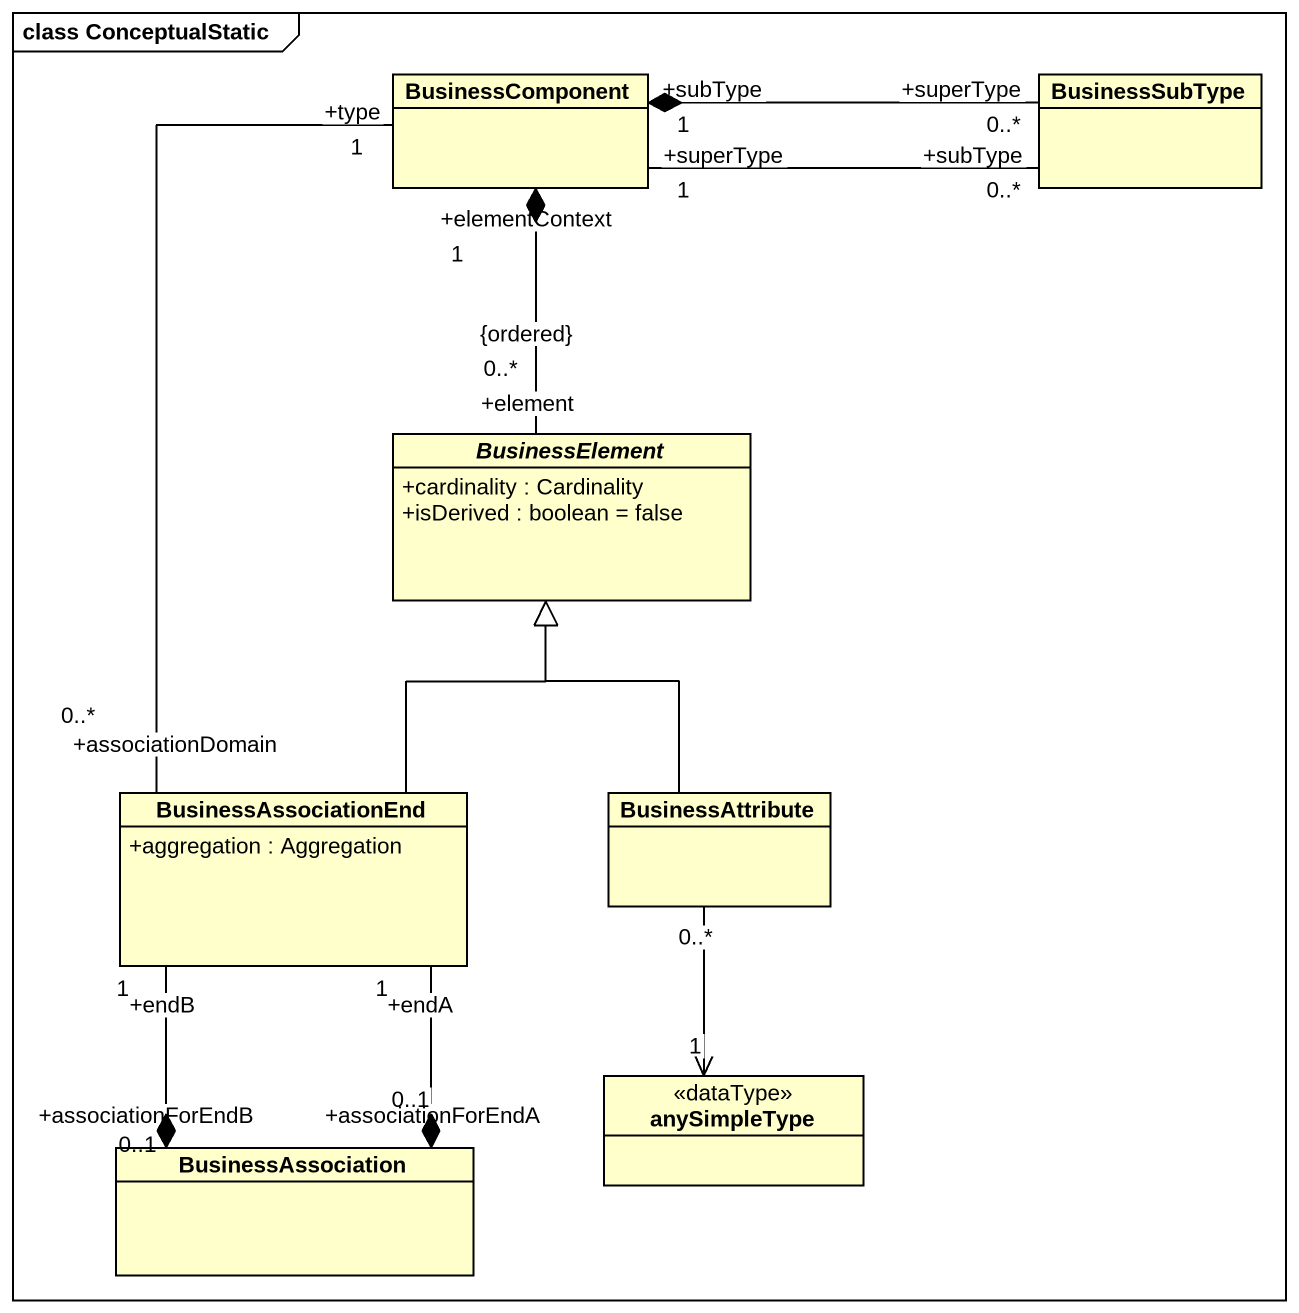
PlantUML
@startuml
mainframe class ConceptualStatic
hide circle
hide empty members
skinparam classAttributeIconSize 0
class BusinessComponent #FFFFCC
class BusinessSubType #FFFFCC
abstract class BusinessElement #FFFFCC {
  +cardinality : Cardinality
  +isDerived : boolean = false
}
class BusinessAssociationEnd #FFFFCC {
  +aggregation : Aggregation
}
class BusinessAttribute #FFFFCC
class BusinessAssociation #FFFFCC
class anySimpleType <<dataType>>
BusinessComponent "+elementContext\n1" *-- "+element\n0..*\n{ordered}" BusinessElement
BusinessComponent "+type\n1" -- "+associationDomain\n0..*" BusinessAssociationEnd
BusinessSubType "+subType\n0..*" -left- "+superType\n1" BusinessComponent
BusinessSubType "+superType\n0..*" -left-* "+subType\n1" BusinessComponent
BusinessAssociationEnd -up-|> BusinessElement
BusinessAttribute -up-|> BusinessElement
BusinessAttribute "0..*" --> "1" anySimpleType
BusinessAssociation "+associationForEndB\n0..1" *-up- "+endB\n1" BusinessAssociationEnd
BusinessAssociation "+associationForEndA\n0..1" *-up- "+endA\n1" BusinessAssociationEnd
@enduml
